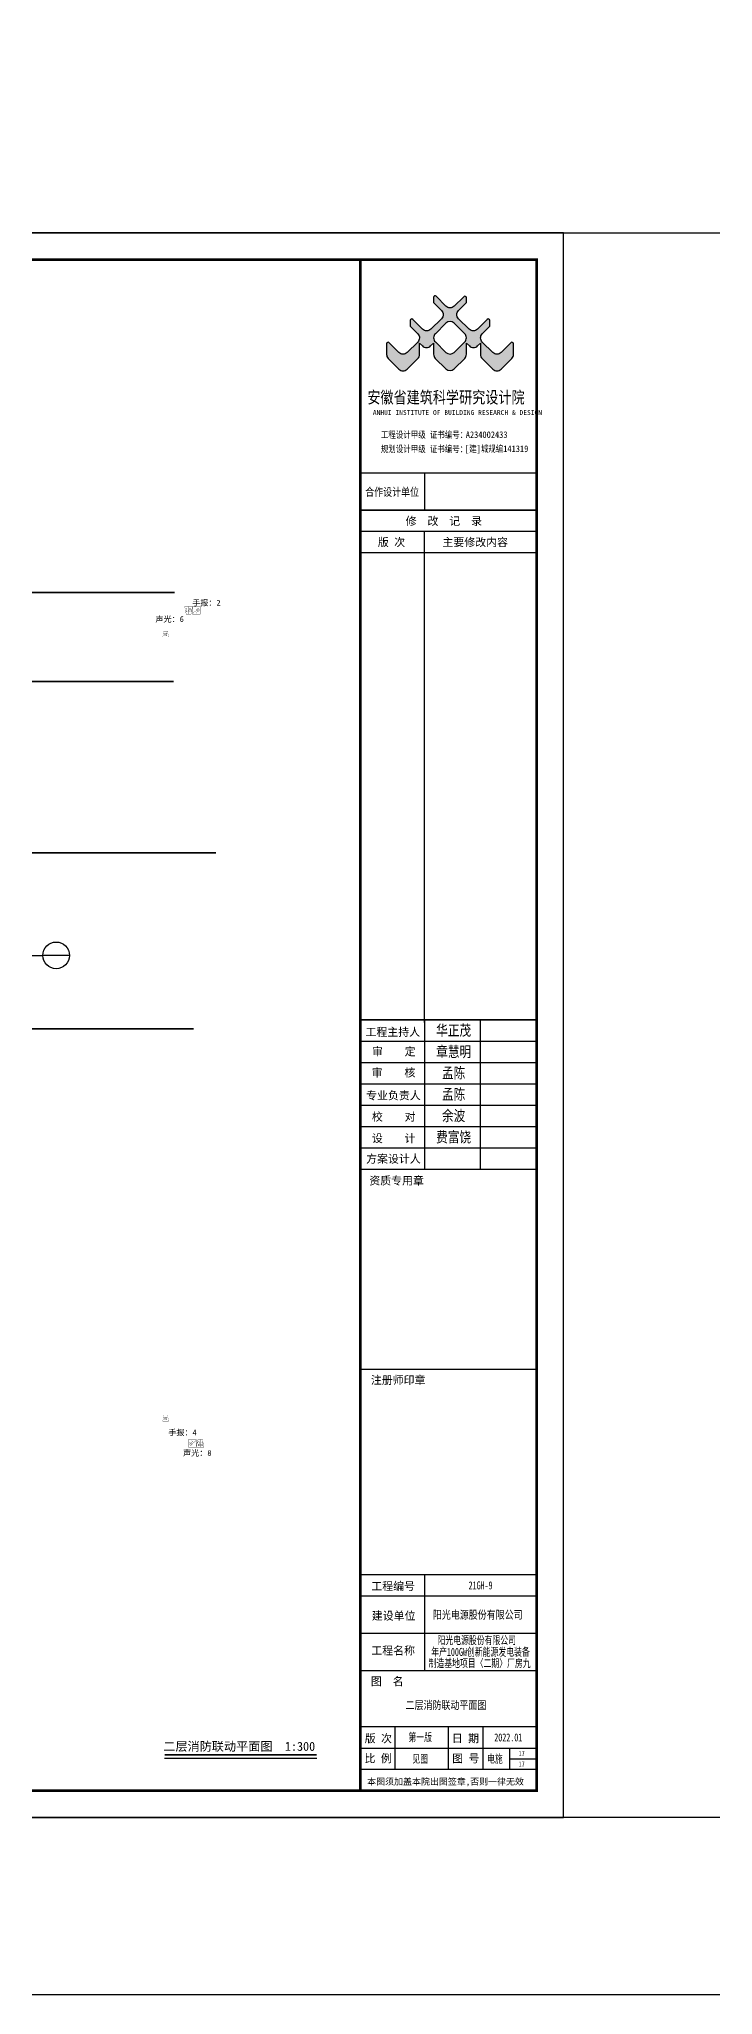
# Model space of a CAD drawing. Header units: millimetres. Extents: x -633009578 to 5705885, y -633235091 to 2571734.
# Drawn here: x 3675345 to 3751059, y 1815059 to 2035000 of the extents above; entities that cross this region are included whole.
import ezdxf
from ezdxf.enums import TextEntityAlignment as Align

# ---------------------------------------------------------------- set-up
doc = ezdxf.new("R2010")
doc.units = ezdxf.units.MM
doc.header["$LTSCALE"] = 1000
doc.header["$MEASUREMENT"] = 0
doc.layers.get('0').update_dxf_attribs({"color": 9})
for name, color, linetype in [('000000000000电气', 7, 'Continuous'), ('3T_WOOD', 21, 'Continuous'), ('A-DI-I(索引)', 21, 'Continuous'), ('设备-消防', 3, 'Continuous'), ('设备-箱柜', 3, 'Continuous'), ('院图签、封面151013$0$PUB_TITLE', 153, 'Continuous'), ('院图签、封面151013$0$图签文字', 4, 'Continuous')]:
    doc.layers.add(name, color=color, linetype=linetype)
doc.styles.add('IDQSTYLE', font='simhei.ttf', dxfattribs={"width": 0.707, "bigfont": 'hztxt.shx'})
doc.styles.add('宋', font='simhei.ttf', dxfattribs={"width": 0.8})
doc.styles.add('宋体', font='simhei.ttf')
doc.styles.add('院图签、封面151013$0$-宋体', font='simhei.ttf', dxfattribs={"width": 0.8})

# ---------------------------------------------------------------- blocks, each defined once
blk = doc.blocks.new('HC001213')
at = {"color": 0, "linetype": 'Continuous', "const_width": 0.2}
blk.add_lwpolyline([(-1.9, 3.1), (1.9, 3.1), (3.1, -3.1), (-3.1, -3.1)], close=True, dxfattribs=at)
for points in [[(-1.3, 0.7), (-0.2, 0.7), (-0.2, -1.1), (-1.3, -1.1), (-1.3, 0.7)], [(-0.2, 0.7), (1.2, 1.3), (1.2, -1.7), (-0.2, -1.1)]]:
    blk.add_lwpolyline(points, dxfattribs=at)
at = {"color": 0, "style": 'IDQSTYLE', "width": 0.7}
blk.add_attdef('PSFHATT', (5.1, -3.1), '', height=2.5, dxfattribs=at)
blk = doc.blocks.new('G$C30390A01')
at = {"layer": '院图签、封面151013$0$图签文字', "color": 6, "style": '院图签、封面151013$0$-宋体', "width": 0.7}
for s, p in [('年产100GW创新能源发电装备', (224, -862)), ('阳光电源股份有限公司', (460, -424)), ('制造基地项目〈二期〉厂房九', (125, -1285))]:
    blk.add_text(s, height=300, dxfattribs=at).set_placement(p)
blk = doc.blocks.new('建筑图框_A1')
at = {"layer": '院图签、封面151013$0$PUB_TITLE', "ltscale": 100}
h = blk.add_hatch(color=256, dxfattribs=at)
h.paths.add_polyline_path([(78824, 55788), (78460, 56157, 0.670794), (78361, 56117), (78361, 55904), (78647, 55614, -0.414214), (78645, 55306), (78246, 54913, -0.414214), (77938, 54915), (77577, 55281, 0.670794), (77478, 55240), (77478, 54846, 0.197036), (77540, 54694), (77938, 54290, 0.414214), (78245, 54288), (78650, 54687, 0.20079), (78715, 54842), (78715, 55268), (78821, 55161, 0.414214), (79128, 55159), (79240, 55268), (79240, 54850, 0.200112), (79304, 54696), (79701, 54303, 0.411512), (80008, 54303), (80405, 54696, 0.200112), (80469, 54850), (80469, 55268), (80581, 55159, 0.414214), (80888, 55161), (80994, 55268), (80994, 54842, 0.20079), (81059, 54687), (81464, 54288, 0.414214), (81771, 54290), (82169, 54694, 0.197036), (82231, 54846), (82231, 55240, 0.670794), (82132, 55281), (81771, 54915, -0.414214), (81463, 54913), (81064, 55306, -0.414214), (81062, 55614), (81348, 55904), (81348, 56117, 0.670794), (81249, 56157), (80885, 55788, -0.414214), (80577, 55786), (80175, 56182, -0.414214), (80172, 56490), (80471, 56793), (80471, 56967, 0.66557), (80372, 57008), (80009, 56650, -0.414214), (79701, 56652), (79337, 57021, 0.670794), (79238, 56981), (79238, 56793), (79537, 56490, -0.414214), (79534, 56182), (79132, 55786, -0.414214)])
h.paths.add_polyline_path([(79305, 55621), (79702, 56012, -0.409989), (80007, 56012), (80404, 55621, -0.417685), (80404, 55312), (80008, 54919, -0.411512), (79701, 54919), (79305, 55312, -0.417685)], flags=16)
at = {"layer": '院图签、封面151013$0$PUB_TITLE'}
for p, q in [((76500, 49000), (83100, 49000)), ((83100, 49000), (76500, 49000)), ((76500, 49000), (83100, 49000)), ((83100, 48200), (76500, 48200)), ((78900, 29801), (78900, 48199)), ((83100, 47400), (76500, 47400)), ((83100, 29900), (76500, 29900)), ((83100, 29900), (76500, 29900)), ((76500, 29900), (83100, 29900)), ((76500, 29900), (83100, 29900)), ((76500, 29900), (83100, 29900)), ((83100, 29900), (76500, 29900)), ((76500, 29900), (83100, 29900)), ((76500, 29900), (83100, 29900)), ((83100, 29900), (76500, 29900)), ((81000, 24301), (81000, 29900)), ((76500, 29100), (83100, 29100)), ((76500, 28300), (83100, 28300)), ((76500, 27500), (83100, 27500)), ((76500, 26700), (83100, 26700)), ((76500, 25900), (83100, 25900)), ((76500, 25100), (83100, 25100)), ((77800, 1800), (77800, 3411)), ((79800, 1800), (79800, 3411)), ((81100, 1800), (81100, 3411)), ((76500, 2600), (83100, 2600)), ((82100, 1800), (82100, 2600)), ((82100, 2200), (83100, 2200))]:
    blk.add_line(p, q, dxfattribs=at)
blk.add_lwpolyline([(0, 0), (84100, 0), (84100, 59400), (0, 59400)], close=True, dxfattribs=at)
at = {"layer": '院图签、封面151013$0$PUB_TITLE', "const_width": 100}
blk.add_lwpolyline([(2500, 1000), (83100, 1000), (83100, 58400), (2500, 58400)], close=True, dxfattribs=at)
at = {"layer": '院图签、封面151013$0$PUB_TITLE'}
for points, const_width in [([(76500, 1000), (76500, 58400)], 100), ([(76500, 50400), (83100, 50400)], 48), ([(78900, 49000), (78900, 50400)], 48), ([(76500, 49000), (83100, 49000)], 48), ([(76500, 29900), (83100, 29900)], 50), ([(76500, 29900), (83100, 29900)], 48), ([(76500, 29900), (83100, 29900)], 48), ([(76500, 29900), (83100, 29900)], 48), ([(76500, 29900), (83100, 29900)], 48), ([(76500, 29900), (83100, 29900)], 48), ([(76500, 29900), (83100, 29900)], 48), ([(76500, 29900), (83100, 29900)], 48), ([(76500, 29900), (83100, 29900)], 48), ([(83100, 29900), (76500, 29900)], 35.3), ([(83100, 29900), (76500, 29900)], 35.3), ([(78900, 24301), (78900, 29900)], 48), ([(76500, 24300), (83100, 24300)], 48), ([(76500, 16800), (83100, 16800)], 48), ([(76500, 9100), (83100, 9100)], 48), ([(76500, 9100), (83100, 9100)], 48), ([(78900, 5500), (78900, 9100)], 48), ([(76500, 8300), (83100, 8300)], 48), ([(76500, 8300), (83100, 8300)], 48), ([(76500, 6900), (83100, 6900)], 48), ([(76500, 6900), (83100, 6900)], 48), ([(76500, 5500), (83100, 5500)], 48), ([(76500, 5500), (83100, 5500)], 48), ([(76500, 3400), (83100, 3400)], 48), ([(76500, 1800), (83100, 1800)], 48)]:
    blk.add_lwpolyline(points, dxfattribs=dict(at, const_width=const_width))
for points in [[(80172, 56490), (80471, 56793), (80471, 56967, 0.66557), (80372, 57008), (80009, 56650, -0.414214), (79701, 56652), (79337, 57021, 0.670794), (79238, 56981), (79238, 56793), (79537, 56490, -0.414214), (79534, 56182), (79132, 55786, -0.414214), (78824, 55788), (78460, 56157, 0.670794), (78361, 56117), (78361, 55904), (78647, 55614, -0.414214), (78645, 55306), (78246, 54913, -0.414214), (77938, 54915), (77577, 55281, 0.670794), (77478, 55240), (77478, 54846, 0.197036), (77540, 54694), (77938, 54290, 0.414214), (78245, 54288), (78650, 54687, 0.20079), (78715, 54842), (78715, 55268), (78821, 55161, 0.414214), (79128, 55159), (79240, 55268), (79240, 54850, 0.200112), (79304, 54696), (79701, 54303, 0.411512), (80008, 54303), (80405, 54696, 0.200112), (80469, 54850), (80469, 55268), (80581, 55159, 0.414214), (80888, 55161), (80994, 55268), (80994, 54842, 0.20079), (81059, 54687), (81464, 54288, 0.414214), (81771, 54290), (82169, 54694, 0.197036), (82231, 54846), (82231, 55240, 0.670794), (82132, 55281), (81771, 54915, -0.414214), (81463, 54913), (81064, 55306, -0.414214), (81062, 55614), (81348, 55904), (81348, 56117, 0.670794), (81249, 56157), (80885, 55788, -0.414214), (80577, 55786), (80175, 56182, -0.414214)], [(80404, 55621), (80007, 56012, 0.409989), (79702, 56012), (79305, 55621, 0.417685), (79305, 55312), (79701, 54919, 0.411512), (80008, 54919), (80404, 55312, 0.417685)]]:
    blk.add_lwpolyline(points, format="xyb", close=True, dxfattribs=at)
at = {"layer": '院图签、封面151013$0$PUB_TITLE', "style": '院图签、封面151013$0$-宋体', "width": 0.8}
for s, height, p in [('安徽省建筑科学研究设计院', 450, (76757, 53010)), ('规划设计甲级 证书编号：', 250, (77264, 51174)), ('工程设计甲级 证书编号：', 250, (77264, 51709)), ('A234002433', 250, (80445, 51709)), ('[建]城规编141319', 250, (80416, 51182)), ('合作设计单位', 300, (76678, 49536))]:
    blk.add_text(s, height=height, dxfattribs=at).set_placement(p)
at = {"layer": '院图签、封面151013$0$PUB_TITLE', "ltscale": 100, "style": '院图签、封面151013$0$-宋体'}
blk.add_text('ANHUI INSTITUTE OF BUILDING RESEARCH & DESIGN', height=180, dxfattribs=at).set_placement((76964, 52576))
at = {"layer": '院图签、封面151013$0$PUB_TITLE', "style": '院图签、封面151013$0$-宋体'}
for s, height, p in [('修  改  记  录', 300, (78192, 48446)), ('版 次', 300, (77152, 47653)), ('主要修改内容', 300, (79572, 47653)), ('工程主持人', 300, (76689, 29294)), ('审    定', 300, (76930, 28560)), ('审    核', 300, (76921, 27769)), ('专业负责人', 300, (76711, 26914)), ('校    对', 300, (76930, 26115)), ('设    计', 300, (76926, 25308)), ('方案设计人', 300, (76712, 24538)), ('资质专用章', 300, (76832, 23721)), ('注册师印章', 300, (76890, 16247)), ('工程编号', 300, (76906, 8519)), ('建设单位', 300, (76925, 7409)), ('工程名称', 300, (76906, 6104)), ('图  名', 300, (76890, 4952)), ('版 次', 300, (76659, 2811)), ('日 期', 300, (79920, 2814)), ('比 例', 300, (76652, 2063)), ('图 号', 300, (79934, 2063)), ('本图须加盖本院出图签章,否则一律无效', 240, (76750, 1224))]:
    blk.add_text(s, height=height, dxfattribs=at).set_placement(p)
at = {"layer": '院图签、封面151013$0$图签文字', "color": 6, "style": '院图签、封面151013$0$-宋体'}
for tag, height, width, p in [('工程主持人', 400, 0.8, (79991, 29506)), ('审定', 400, 0.8, (79991, 28706)), ('审核', 400, 0.8, (79991, 27906)), ('专业负责人', 400, 0.8, (79991, 27106)), ('校对', 400, 0.8, (79991, 26306)), ('设计', 400, 0.8, (79991, 25506)), ('方案设计人', 400, 0.8, (79991, 24707)), ('工程编号', 300, 0.7, (81000, 8700)), ('版次', 300, 0.7, (78738, 3006)), ('日期', 300, 0.7, (82038, 3000)), ('比例', 300, 0.7, (78738, 2200)), ('图号_X施', 300, 0.7, (81538, 2200)), ('图号', 200, 0.7, (82538, 2400)), ('图号_总数', 200, 0.7, (82538, 2000))]:
    blk.add_attdef(tag, text='', height=height, dxfattribs=dict(at, width=width)).set_placement(p, align=Align.MIDDLE_CENTER)
at = {"layer": '院图签、封面151013$0$图签文字', "color": 6, "style": '院图签、封面151013$0$-宋体', "width": 0.7}
for tag, p in [('建设单位_001', (80936, 7446)), ('工程名称_001', (80934, 6045)), ('图名_001', (79743, 4060))]:
    blk.add_attdef(tag, p, '', height=300, dxfattribs=at)
blk = doc.blocks.new('HC001212')
at = {"color": 0, "linetype": 'Continuous', "const_width": 0.2}
blk.add_lwpolyline([(-1.9, 3.1), (1.9, 3.1), (3.1, -3.1), (-3.1, -3.1)], close=True, dxfattribs=at)
at = {"color": 0, "linetype": 'Continuous'}
for points, const_width in [([(-1.5, -0.9), (-2, 1.1), (-1, 0.6), (-1, -0.9)], 0.16), ([(0, 3.1), (0, -3.1)], 0.2), ([(-2, -1.9), (-2, -0.9), (-0.5, -0.9), (-0.5, -1.9), (-2, -1.9)], 0.16), ([(0.7, -0.4), (0.7, -1.9), (1.6, -1.9), (1.6, -0.4)], 0.16)]:
    blk.add_lwpolyline(points, dxfattribs=dict(at, const_width=const_width))
at = {"color": 0, "linetype": 'Continuous', "const_width": 0.16}
blk.add_lwpolyline([(1.8, -0.3, 0.198912), (2.1, 0.4, 0.198912), (1.8, 1, 0.198912), (1.1, 1.3, 0.198912), (0.5, 1, 0.198912), (0.2, 0.4, 0.198912), (0.5, -0.3, 0.198912), (1.1, -0.6, 0.198912)], format="xyb", close=True, dxfattribs=at)
at = {"color": 0, "style": 'IDQSTYLE', "width": 0.7}
blk.add_attdef('PSFHATT', (5.1, -3.1), '', height=2.5, dxfattribs=at)
blk = doc.blocks.new('HC001208')
at = {"color": 0, "linetype": 'Continuous', "const_width": 0.2}
blk.add_lwpolyline([(-3.1, 3.1), (3.1, 3.1), (3.1, -3.1), (-3.1, -3.1)], close=True, dxfattribs=at)
blk.add_lwpolyline([(-2.6, 2.4, 0.198912), (-2.1, 1.4, 0.198912), (-1.1, 1, 0.198912), (-0.1, 1.4, 0.198912), (0.3, 2.4)], format="xyb", dxfattribs=at)
at = {"color": 0, "linetype": 'Continuous', "const_width": 0.128}
blk.add_lwpolyline([(-1.1, 1), (-1.1, -2.5)], dxfattribs=at)
at = {"color": 0, "linetype": 'Continuous', "const_width": 0.2}
for points in [[(2.4, -0.3, 1), (0.1, -0.3, 1)], [(0.8, -0.3, 1), (1.7, -0.3, 1)]]:
    blk.add_lwpolyline(points, format="xyb", close=True, dxfattribs=at)
at = {"color": 0, "style": 'IDQSTYLE', "width": 0.7}
blk.add_attdef('PSFHATT', (5.1, -3.1), '', height=2.5, dxfattribs=at)

msp = doc.modelspace()

# ---------------------------------------------------------------- linework, layer by layer
at = {"elevation": 0}
msp.add_lwpolyline([(2725055.4, 2013212), (4008204.7, 2013212), (4008204.7, 1835012), (2725055.4, 1835012)], close=True, dxfattribs=at)
at = {"layer": '000000000000电气', "color": 2, "lineweight": 35}
for p, q in [((3648925.6, 1972774.6), (3690548.9, 1972774.6)), ((3652911, 1962764.5), (3690447.4, 1962764.5)), ((3643368.5, 1943487.5), (3695218.6, 1943487.5))]:
    msp.add_line(p, q, dxfattribs=at)
at = {"layer": '000000000000电气', "color": 4, "lineweight": 35}
msp.add_line((3670720.5, 1923699.6), (3692703, 1923699.6), dxfattribs=at)
at = {"layer": '000000000000电气', "color": 4}
msp.add_line((3689432.6, 1841684.3), (3706547.7, 1841684.3), dxfattribs=at)
msp.add_line((3689432.6, 1841684.3), (3706547.7, 1841684.3), dxfattribs=at)
at = {"layer": '000000000000电气', "color": 4, "const_width": 172.8}
msp.add_lwpolyline([(3689463, 1842048), (3706536.4, 1842048), (3689463, 1842048), (3706536.4, 1842048), (3689463, 1842048)], dxfattribs=at)
msp.add_lwpolyline([(3689463, 1842048), (3706536.4, 1842048), (3689463, 1842048), (3706536.4, 1842048), (3689463, 1842048)], dxfattribs=at)
at = {"layer": '3T_WOOD', "elevation": 0}
msp.add_lwpolyline([(2974832.1, 2253885), (3772422.7, 2253885), (3772422.7, 1815059), (2974832.1, 1815059)], close=True, dxfattribs=at)
at = {"layer": 'A-DI-I(索引)'}
for p in [(3669503.2, 1931961.7), (3678758.3, 1931961.7)]:
    msp.add_line(p, (3675758.3, 1931961.7), dxfattribs=at)
msp.add_circle((3677258.3, 1931961.7), 1500, dxfattribs=at)

# ---------------------------------------------------------------- block references
at = {"layer": '设备-消防', "xscale": -140, "yscale": 140, "zscale": 140}
for name, p, rotation in [('HC001212', (3692139.8, 1970754), 180), ('HC001208', (3693014.8, 1970754), 180), ('HC001208', (3692556.2, 1877079.7), 359.9999999999999), ('HC001212', (3693431.2, 1877079.7), 359.9999999999999)]:
    msp.add_blockref(name, p, dxfattribs=dict(at, rotation=rotation))
at = {"layer": '设备-消防', "xscale": 105, "yscale": 105, "zscale": 105}
for p in [(3689568.2, 1968084.7), (3689568.2, 1879909.2)]:
    msp.add_blockref('HC001213', p, dxfattribs=at)
at = {"layer": '设备-箱柜'}
ref = msp.add_blockref('建筑图框_A1', (3481955.4, 1835012, 0), dxfattribs=dict(at, xscale=3, yscale=3))
ref.add_attrib('工程编号', '21GH-9', dxfattribs={"layer": '院图签、封面151013$0$图签文字', "color": 6, "height": 900, "style": '院图签、封面151013$0$-宋体', "width": 0.7}).set_placement((3724955.4, 1861113.2, 0), align=Align.MIDDLE_CENTER)
ref.add_attrib('建设单位_001', '阳光电源股份有限公司', (3719594.2, 1857355.7, 0), dxfattribs={"layer": '院图签、封面151013$0$图签文字', "color": 6, "height": 900, "style": '院图签、封面151013$0$-宋体', "width": 0.8})
ref.add_attrib('图名_001', '二层消防联动平面图', (3716530.1, 1847193.5, 0), dxfattribs={"layer": '院图签、封面151013$0$图签文字', "color": 6, "height": 900, "style": '院图签、封面151013$0$-宋体', "width": 0.8})
ref.add_attrib('版次', '第一版', dxfattribs={"layer": '院图签、封面151013$0$图签文字', "color": 6, "height": 900, "style": '院图签、封面151013$0$-宋体', "width": 0.7}).set_placement((3718169.7, 1844029.2, 0), align=Align.MIDDLE_CENTER)
ref.add_attrib('比例', '见图', dxfattribs={"layer": '院图签、封面151013$0$图签文字', "color": 6, "height": 900, "style": '院图签、封面151013$0$-宋体', "width": 0.7}).set_placement((3718169.7, 1841612.5, 0), align=Align.MIDDLE_CENTER)
ref.add_attrib('日期', '2022.01', dxfattribs={"layer": '院图签、封面151013$0$图签文字', "color": 6, "height": 900, "style": '院图签、封面151013$0$-宋体', "width": 0.7}).set_placement((3728069.7, 1844012.7, 0), align=Align.MIDDLE_CENTER)
ref.add_attrib('图号_X施', '电施', dxfattribs={"layer": '院图签、封面151013$0$图签文字', "color": 6, "height": 900, "style": '院图签、封面151013$0$-宋体', "width": 0.7}).set_placement((3726569.7, 1841612.5, 0), align=Align.MIDDLE_CENTER)
ref.add_attrib('图号', '17', dxfattribs={"layer": '院图签、封面151013$0$图签文字', "color": 6, "height": 600, "style": '院图签、封面151013$0$-宋体', "width": 0.7}).set_placement((3729569.7, 1842212.2, 0), align=Align.MIDDLE_CENTER)
ref.add_attrib('图号_总数', '17', dxfattribs={"layer": '院图签、封面151013$0$图签文字', "color": 6, "height": 600, "style": '院图签、封面151013$0$-宋体', "width": 0.7}).set_placement((3729569.7, 1841012.2, 0), align=Align.MIDDLE_CENTER)
ref.add_attrib('设计', '费富饶', dxfattribs={"layer": '院图签、封面151013$0$图签文字', "color": 6, "height": 1200, "style": '院图签、封面151013$0$-宋体', "width": 0.8}).set_placement((3721928.2, 1911529.8, 0), align=Align.MIDDLE_CENTER)
ref.add_attrib('校对', '余波', dxfattribs={"layer": '院图签、封面151013$0$图签文字', "color": 6, "height": 1200, "style": '院图签、封面151013$0$-宋体', "width": 0.8}).set_placement((3721928.2, 1913929.8, 0), align=Align.MIDDLE_CENTER)
ref.add_attrib('专业负责人', '孟陈', dxfattribs={"layer": '院图签、封面151013$0$图签文字', "color": 6, "height": 1200, "style": '院图签、封面151013$0$-宋体', "width": 0.8}).set_placement((3721928.2, 1916329.8, 0), align=Align.MIDDLE_CENTER)
ref.add_attrib('审核', '孟陈', dxfattribs={"layer": '院图签、封面151013$0$图签文字', "color": 6, "height": 1200, "style": '院图签、封面151013$0$-宋体', "width": 0.8}).set_placement((3721928.2, 1918729.8, 0), align=Align.MIDDLE_CENTER)
ref.add_attrib('审定', '章慧明', dxfattribs={"layer": '院图签、封面151013$0$图签文字', "color": 6, "height": 1200, "style": '院图签、封面151013$0$-宋体', "width": 0.8}).set_placement((3721928.2, 1921129.8, 0), align=Align.MIDDLE_CENTER)
ref.add_attrib('工程主持人', '华正茂', dxfattribs={"layer": '院图签、封面151013$0$图签文字', "color": 6, "height": 1200, "style": '院图签、封面151013$0$-宋体', "width": 0.8}).set_placement((3721928.2, 1923529.8, 0), align=Align.MIDDLE_CENTER)
at = {"layer": '设备-箱柜', "xscale": 3, "yscale": 3, "zscale": 3}
msp.add_blockref('G$C30390A01', (3718737.8, 1855763.7, 0), dxfattribs=at)

# ---------------------------------------------------------------- texts
at = {"layer": '000000000000电气', "color": 2, "lineweight": 35, "style": '宋体'}
for s, p in [('手报：2', (3692540.7, 1971285.9)), ('手报：4', (3689857.3, 1877975.2))]:
    msp.add_text(s, height=650, dxfattribs=at).set_placement(p)
at = {"layer": '000000000000电气', "color": 5, "lineweight": 35, "style": '宋体'}
for s, p in [('声光：6', (3688412.2, 1969451)), ('声光：8', (3691521, 1875674.7))]:
    msp.add_text(s, height=650, dxfattribs=at).set_placement(p)
at = {"layer": '000000000000电气', "color": 4, "style": '宋'}
for s, p in [('二层消防联动平面图', (3689298.6, 1842507.8)), ('1:300', (3702962.6, 1842507.8))]:
    msp.add_text(s, height=1000, dxfattribs=at).set_placement(p)

doc.saveas('drawing.dxf')
